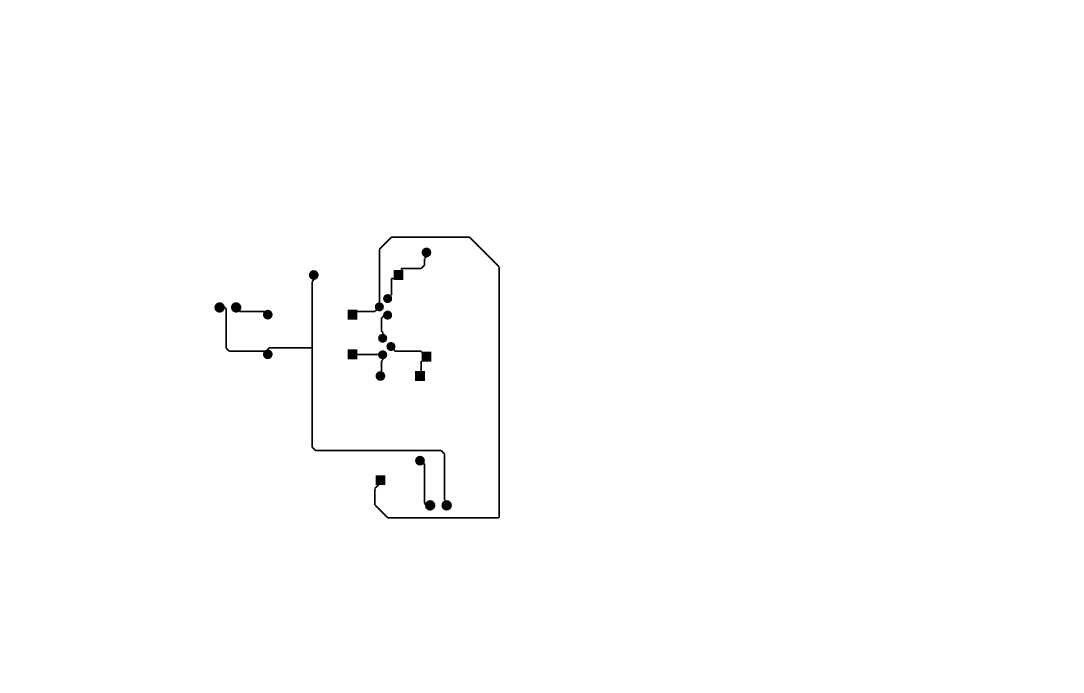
# Model space of a CAD drawing. Extents: x 0 to 13284, y 0 to 3969.
# Drawn here: x 0 to 6299, y 0 to 3937 of the extents above; entities that cross this region are included whole.
import ezdxf

# ---------------------------------------------------------------- set-up
doc = ezdxf.new("R2010")
doc.units = 0
for name, color, linetype in [('BOARD_OUTLINE', 2, 'CONTINUOUS'), ('COPPER_BOTTOM', 1, 'CONTINUOUS'), ('COPPER_TOP', 3, 'CONTINUOUS'), ('DRILL', 255, 'CONTINUOUS'), ('DRILL_SYMBOLS', 255, 'CONTINUOUS')]:
    doc.layers.add(name, color=color, linetype=linetype)

msp = doc.modelspace()

# ---------------------------------------------------------------- hatches: boundary and pattern name
at = {"layer": 'COPPER_BOTTOM'}
h = msp.add_hatch(color=256, dxfattribs=at)
edge = h.paths.add_edge_path()
edge.add_arc((2451.338583, 2537.119449), 29.527559, 0, 360)
edge = h.paths.add_edge_path()
edge.add_arc((2451.338583, 2537.119449), 17.716535, 0, 360)
h = msp.add_hatch(color=256, dxfattribs=at)
edge = h.paths.add_edge_path()
edge.add_arc((1770.385827, 2400.759724), 29.527559, 0, 360)
edge = h.paths.add_edge_path()
edge.add_arc((1770.385827, 2400.759724), 17.716535, 0, 360)
h = msp.add_hatch(color=256, dxfattribs=at)
edge = h.paths.add_edge_path()
edge.add_arc((2282.19685, 2400.759724), 29.527559, 0, 360)
edge = h.paths.add_edge_path()
edge.add_arc((2282.19685, 2400.759724), 17.716535, 0, 360)
h = msp.add_hatch(color=256, dxfattribs=at)
edge = h.paths.add_edge_path()
edge.add_arc((2216.724409, 2258.170551), 27.5, 0, 360)
edge = h.paths.add_edge_path()
edge.add_arc((2216.724409, 2258.170551), 20, 0, 360)
h = msp.add_hatch(color=256, dxfattribs=at)
edge = h.paths.add_edge_path()
edge.add_arc((1201.193819, 2204.50126), 31.67, 0, 360)
edge = h.paths.add_edge_path()
edge.add_arc((1201.193819, 2204.50126), 17.5, 0, 360)
h = msp.add_hatch(color=256, dxfattribs=at)
edge = h.paths.add_edge_path()
edge.add_arc((1301.193819, 2204.50126), 31.67, 0, 360)
edge = h.paths.add_edge_path()
edge.add_arc((1301.193819, 2204.50126), 17.5, 0, 360)
h = msp.add_hatch(color=256, dxfattribs=at)
edge = h.paths.add_edge_path()
edge.add_arc((2166.724409, 2208.170551), 27.5, 0, 360)
edge = h.paths.add_edge_path()
edge.add_arc((2166.724409, 2208.170551), 20, 0, 360)
h = msp.add_hatch(color=256, dxfattribs=at)
edge = h.paths.add_edge_path()
edge.add_arc((1492.385827, 2161.09311), 29.527559, 0, 360)
edge = h.paths.add_edge_path()
edge.add_arc((1492.385827, 2161.09311), 17.716535, 0, 360)
h = msp.add_hatch(color=256, dxfattribs=at)
edge = h.paths.add_edge_path()
edge.add_arc((2004.19685, 2161.09311), 29.527559, 0, 360)
edge = h.paths.add_edge_path()
edge.add_arc((2004.19685, 2161.09311), 17.716535, 0, 360)
h = msp.add_hatch(color=256, dxfattribs=at)
edge = h.paths.add_edge_path()
edge.add_arc((2216.724409, 2158.170551), 27.5, 0, 360)
edge = h.paths.add_edge_path()
edge.add_arc((2216.724409, 2158.170551), 20, 0, 360)
h = msp.add_hatch(color=256, dxfattribs=at)
edge = h.paths.add_edge_path()
edge.add_arc((2186.724409, 2018.503937), 27.5, 0, 360)
edge = h.paths.add_edge_path()
edge.add_arc((2186.724409, 2018.503937), 20, 0, 360)
h = msp.add_hatch(color=256, dxfattribs=at)
edge = h.paths.add_edge_path()
edge.add_arc((2236.724409, 1968.503937), 27.5, 0, 360)
edge = h.paths.add_edge_path()
edge.add_arc((2236.724409, 1968.503937), 20, 0, 360)
h = msp.add_hatch(color=256, dxfattribs=at)
edge = h.paths.add_edge_path()
edge.add_arc((1492.385827, 1921.426496), 29.527559, 0, 360)
edge = h.paths.add_edge_path()
edge.add_arc((1492.385827, 1921.426496), 17.716535, 0, 360)
h = msp.add_hatch(color=256, dxfattribs=at)
edge = h.paths.add_edge_path()
edge.add_arc((2004.19685, 1921.426496), 29.527559, 0, 360)
edge = h.paths.add_edge_path()
edge.add_arc((2004.19685, 1921.426496), 17.716535, 0, 360)
h = msp.add_hatch(color=256, dxfattribs=at)
edge = h.paths.add_edge_path()
edge.add_arc((2186.724409, 1918.503937), 27.5, 0, 360)
edge = h.paths.add_edge_path()
edge.add_arc((2186.724409, 1918.503937), 20, 0, 360)
h = msp.add_hatch(color=256, dxfattribs=at)
edge = h.paths.add_edge_path()
edge.add_arc((2451.338583, 1907.198189), 29.527559, 0, 360)
edge = h.paths.add_edge_path()
edge.add_arc((2451.338583, 1907.198189), 17.716535, 0, 360)
h = msp.add_hatch(color=256, dxfattribs=at)
edge = h.paths.add_edge_path()
edge.add_arc((2173.338583, 1790.143071), 29.527559, 0, 360)
edge = h.paths.add_edge_path()
edge.add_arc((2173.338583, 1790.143071), 17.716535, 0, 360)
h = msp.add_hatch(color=256, dxfattribs=at)
edge = h.paths.add_edge_path()
edge.add_arc((2412.299213, 1790.143071), 29.527559, 0, 360)
edge = h.paths.add_edge_path()
edge.add_arc((2412.299213, 1790.143071), 17.716535, 0, 360)
h = msp.add_hatch(color=256, dxfattribs=at)
edge = h.paths.add_edge_path()
edge.add_arc((2412.299213, 1278.332047), 29.527559, 0, 360)
edge = h.paths.add_edge_path()
edge.add_arc((2412.299213, 1278.332047), 17.716535, 0, 360)
h = msp.add_hatch(color=256, dxfattribs=at)
edge = h.paths.add_edge_path()
edge.add_arc((2173.338583, 1160.221811), 29.527559, 0, 360)
edge = h.paths.add_edge_path()
edge.add_arc((2173.338583, 1160.221811), 17.716535, 0, 360)
h = msp.add_hatch(color=256, dxfattribs=at)
edge = h.paths.add_edge_path()
edge.add_arc((2473.388858, 1008.304528), 31.67, 0, 360)
edge = h.paths.add_edge_path()
edge.add_arc((2473.388858, 1008.304528), 17.5, 0, 360)
h = msp.add_hatch(color=256, dxfattribs=at)
edge = h.paths.add_edge_path()
edge.add_arc((2573.388858, 1008.304528), 31.67, 0, 360)
edge = h.paths.add_edge_path()
edge.add_arc((2573.388858, 1008.304528), 17.5, 0, 360)
at = {"layer": 'COPPER_TOP'}
h = msp.add_hatch(color=256, dxfattribs=at)
edge = h.paths.add_edge_path()
edge.add_arc((2451.338583, 2537.119449), 29.527559, 0, 360)
edge = h.paths.add_edge_path()
edge.add_arc((2451.338583, 2537.119449), 17.716535, 0, 360)
h = msp.add_hatch(color=256, dxfattribs=at)
edge = h.paths.add_edge_path()
edge.add_arc((1770.385827, 2400.759724), 29.527559, 0, 360)
edge = h.paths.add_edge_path()
edge.add_arc((1770.385827, 2400.759724), 17.716535, 0, 360)
h = msp.add_hatch(color=256, dxfattribs=at)
h.paths.add_polyline_path([(2252.669291, 2371.232165), (2252.669291, 2430.287283), (2311.724409, 2430.287283), (2311.724409, 2371.232165)])
edge = h.paths.add_edge_path()
edge.add_arc((2282.19685, 2400.759724), 17.716535, 0, 360)
h = msp.add_hatch(color=256, dxfattribs=at)
edge = h.paths.add_edge_path()
edge.add_arc((2216.724409, 2258.170551), 27.5, 0, 360)
edge = h.paths.add_edge_path()
edge.add_arc((2216.724409, 2258.170551), 20, 0, 360)
h = msp.add_hatch(color=256, dxfattribs=at)
edge = h.paths.add_edge_path()
edge.add_arc((1201.193819, 2204.50126), 31.67, 0, 360)
edge = h.paths.add_edge_path()
edge.add_arc((1201.193819, 2204.50126), 17.5, 0, 360)
h = msp.add_hatch(color=256, dxfattribs=at)
edge = h.paths.add_edge_path()
edge.add_arc((1301.193819, 2204.50126), 31.67, 0, 360)
edge = h.paths.add_edge_path()
edge.add_arc((1301.193819, 2204.50126), 17.5, 0, 360)
h = msp.add_hatch(color=256, dxfattribs=at)
edge = h.paths.add_edge_path()
edge.add_arc((2166.724409, 2208.170551), 27.5, 0, 360)
edge = h.paths.add_edge_path()
edge.add_arc((2166.724409, 2208.170551), 20, 0, 360)
h = msp.add_hatch(color=256, dxfattribs=at)
edge = h.paths.add_edge_path()
edge.add_arc((1492.385827, 2161.09311), 29.527559, 0, 360)
edge = h.paths.add_edge_path()
edge.add_arc((1492.385827, 2161.09311), 17.716535, 0, 360)
h = msp.add_hatch(color=256, dxfattribs=at)
h.paths.add_polyline_path([(1974.669291, 2131.565551), (1974.669291, 2190.620669), (2033.724409, 2190.620669), (2033.724409, 2131.565551)])
edge = h.paths.add_edge_path()
edge.add_arc((2004.19685, 2161.09311), 17.716535, 0, 360)
h = msp.add_hatch(color=256, dxfattribs=at)
edge = h.paths.add_edge_path()
edge.add_arc((2216.724409, 2158.170551), 27.5, 0, 360)
edge = h.paths.add_edge_path()
edge.add_arc((2216.724409, 2158.170551), 20, 0, 360)
h = msp.add_hatch(color=256, dxfattribs=at)
edge = h.paths.add_edge_path()
edge.add_arc((2186.724409, 2018.503937), 27.5, 0, 360)
edge = h.paths.add_edge_path()
edge.add_arc((2186.724409, 2018.503937), 20, 0, 360)
h = msp.add_hatch(color=256, dxfattribs=at)
edge = h.paths.add_edge_path()
edge.add_arc((2236.724409, 1968.503937), 27.5, 0, 360)
edge = h.paths.add_edge_path()
edge.add_arc((2236.724409, 1968.503937), 20, 0, 360)
h = msp.add_hatch(color=256, dxfattribs=at)
edge = h.paths.add_edge_path()
edge.add_arc((1492.385827, 1921.426496), 29.527559, 0, 360)
edge = h.paths.add_edge_path()
edge.add_arc((1492.385827, 1921.426496), 17.716535, 0, 360)
h = msp.add_hatch(color=256, dxfattribs=at)
h.paths.add_polyline_path([(1974.669291, 1891.898937), (1974.669291, 1950.954055), (2033.724409, 1950.954055), (2033.724409, 1891.898937)])
edge = h.paths.add_edge_path()
edge.add_arc((2004.19685, 1921.426496), 17.716535, 0, 360)
h = msp.add_hatch(color=256, dxfattribs=at)
edge = h.paths.add_edge_path()
edge.add_arc((2186.724409, 1918.503937), 27.5, 0, 360)
edge = h.paths.add_edge_path()
edge.add_arc((2186.724409, 1918.503937), 20, 0, 360)
h = msp.add_hatch(color=256, dxfattribs=at)
h.paths.add_polyline_path([(2480.866142, 1877.67063), (2421.811024, 1877.67063), (2421.811024, 1936.725748), (2480.866142, 1936.725748)])
edge = h.paths.add_edge_path()
edge.add_arc((2451.338583, 1907.198189), 17.716535, 0, 360)
h = msp.add_hatch(color=256, dxfattribs=at)
edge = h.paths.add_edge_path()
edge.add_arc((2173.338583, 1790.143071), 29.527559, 0, 360)
edge = h.paths.add_edge_path()
edge.add_arc((2173.338583, 1790.143071), 17.716535, 0, 360)
h = msp.add_hatch(color=256, dxfattribs=at)
h.paths.add_polyline_path([(2382.771654, 1819.67063), (2441.826772, 1819.67063), (2441.826772, 1760.615512), (2382.771654, 1760.615512)])
edge = h.paths.add_edge_path()
edge.add_arc((2412.299213, 1790.143071), 17.716535, 0, 360)
h = msp.add_hatch(color=256, dxfattribs=at)
edge = h.paths.add_edge_path()
edge.add_arc((2412.299213, 1278.332047), 29.527559, 0, 360)
edge = h.paths.add_edge_path()
edge.add_arc((2412.299213, 1278.332047), 17.716535, 0, 360)
h = msp.add_hatch(color=256, dxfattribs=at)
h.paths.add_polyline_path([(2202.866142, 1130.694252), (2143.811024, 1130.694252), (2143.811024, 1189.74937), (2202.866142, 1189.74937)])
edge = h.paths.add_edge_path()
edge.add_arc((2173.338583, 1160.221811), 17.716535, 0, 360)
h = msp.add_hatch(color=256, dxfattribs=at)
edge = h.paths.add_edge_path()
edge.add_arc((2473.388858, 1008.304528), 31.67, 0, 360)
edge = h.paths.add_edge_path()
edge.add_arc((2473.388858, 1008.304528), 17.5, 0, 360)
h = msp.add_hatch(color=256, dxfattribs=at)
edge = h.paths.add_edge_path()
edge.add_arc((2573.388858, 1008.304528), 31.67, 0, 360)
edge = h.paths.add_edge_path()
edge.add_arc((2573.388858, 1008.304528), 17.5, 0, 360)
at = {"layer": 'DRILL'}
h = msp.add_hatch(color=255, dxfattribs=at)
edge = h.paths.add_edge_path()
edge.add_arc((2451.338583, 2537.119449), 17.716535, 0, 360)
h = msp.add_hatch(color=255, dxfattribs=at)
edge = h.paths.add_edge_path()
edge.add_arc((1770.385827, 2400.759724), 17.716535, 0, 360)
h = msp.add_hatch(color=255, dxfattribs=at)
edge = h.paths.add_edge_path()
edge.add_arc((2282.19685, 2400.759724), 17.716535, 0, 360)
h = msp.add_hatch(color=255, dxfattribs=at)
edge = h.paths.add_edge_path()
edge.add_arc((2216.724409, 2258.170551), 20, 0, 360)
h = msp.add_hatch(color=255, dxfattribs=at)
edge = h.paths.add_edge_path()
edge.add_arc((1201.193819, 2204.50126), 17.5, 0, 360)
h = msp.add_hatch(color=255, dxfattribs=at)
edge = h.paths.add_edge_path()
edge.add_arc((1301.193819, 2204.50126), 17.5, 0, 360)
h = msp.add_hatch(color=255, dxfattribs=at)
edge = h.paths.add_edge_path()
edge.add_arc((2166.724409, 2208.170551), 20, 0, 360)
h = msp.add_hatch(color=255, dxfattribs=at)
edge = h.paths.add_edge_path()
edge.add_arc((1492.385827, 2161.09311), 17.716535, 0, 360)
h = msp.add_hatch(color=255, dxfattribs=at)
edge = h.paths.add_edge_path()
edge.add_arc((2004.19685, 2161.09311), 17.716535, 0, 360)
h = msp.add_hatch(color=255, dxfattribs=at)
edge = h.paths.add_edge_path()
edge.add_arc((2216.724409, 2158.170551), 20, 0, 360)
h = msp.add_hatch(color=255, dxfattribs=at)
edge = h.paths.add_edge_path()
edge.add_arc((2186.724409, 2018.503937), 20, 0, 360)
h = msp.add_hatch(color=255, dxfattribs=at)
edge = h.paths.add_edge_path()
edge.add_arc((2236.724409, 1968.503937), 20, 0, 360)
h = msp.add_hatch(color=255, dxfattribs=at)
edge = h.paths.add_edge_path()
edge.add_arc((1492.385827, 1921.426496), 17.716535, 0, 360)
h = msp.add_hatch(color=255, dxfattribs=at)
edge = h.paths.add_edge_path()
edge.add_arc((2004.19685, 1921.426496), 17.716535, 0, 360)
h = msp.add_hatch(color=255, dxfattribs=at)
edge = h.paths.add_edge_path()
edge.add_arc((2186.724409, 1918.503937), 20, 0, 360)
h = msp.add_hatch(color=255, dxfattribs=at)
edge = h.paths.add_edge_path()
edge.add_arc((2451.338583, 1907.198189), 17.716535, 0, 360)
h = msp.add_hatch(color=255, dxfattribs=at)
edge = h.paths.add_edge_path()
edge.add_arc((2173.338583, 1790.143071), 17.716535, 0, 360)
h = msp.add_hatch(color=255, dxfattribs=at)
edge = h.paths.add_edge_path()
edge.add_arc((2412.299213, 1790.143071), 17.716535, 0, 360)
h = msp.add_hatch(color=255, dxfattribs=at)
edge = h.paths.add_edge_path()
edge.add_arc((2412.299213, 1278.332047), 17.716535, 0, 360)
h = msp.add_hatch(color=255, dxfattribs=at)
edge = h.paths.add_edge_path()
edge.add_arc((2173.338583, 1160.221811), 17.716535, 0, 360)
h = msp.add_hatch(color=255, dxfattribs=at)
edge = h.paths.add_edge_path()
edge.add_arc((2473.388858, 1008.304528), 17.5, 0, 360)
h = msp.add_hatch(color=255, dxfattribs=at)
edge = h.paths.add_edge_path()
edge.add_arc((2573.388858, 1008.304528), 17.5, 0, 360)

# ---------------------------------------------------------------- linework, layer by layer
at = {"layer": 'BOARD_OUTLINE', "color": 2, "const_width": 0.000039}
for points in [[(6299.212598, 3937.007874), (0, 3937.007874)], [(0, 3937.007874), (0, 0)], [(6299.212598, 0), (6299.212598, 3937.007874)], [(0, 0), (6299.212598, 0)]]:
    msp.add_lwpolyline(points, dxfattribs=at)
at = {"layer": 'COPPER_TOP', "color": 3, "const_width": 10}
for points in [[(2166.724409, 2556.724409), (2240, 2630)], [(2240, 2630), (2710, 2630)], [(2710, 2630), (2890, 2450)], [(2166.724409, 2208.170551), (2166.724409, 2556.724409)], [(2451.338583, 2537.119449), (2451.338583, 2511.338583)], [(2440, 2460), (2420, 2440)], [(2451.338583, 2511.338583), (2440, 2500)], [(2440, 2500), (2440, 2460)], [(1770.385827, 2400.759724), (1770.385827, 2370.385827)], [(2282.19685, 2400.759724), (2282.19685, 2380)], [(2300, 2400.759724), (2282.19685, 2400.759724)], [(2420, 2440), (2300, 2440)], [(2300, 2440), (2300, 2400.759724)], [(2890, 2450), (2890, 933.219803)], [(1770.385827, 2370.385827), (1760, 2360)], [(1760, 2360), (1760, 1960)], [(2282.19685, 2380), (2240, 2380)], [(2240, 2380), (2240, 2280)], [(2238.553858, 2280), (2216.724409, 2258.170551)], [(2240, 2280), (2238.553858, 2280)], [(1235.49874, 2204.50126), (1201.193819, 2204.50126)], [(1240, 2200), (1235.49874, 2204.50126)], [(1240, 1960), (1240, 2200)], [(1320, 2185.695079), (1301.193819, 2204.50126)], [(2166.724409, 2208.170551), (2140, 2181.446142)], [(1320, 2180), (1320, 2185.695079)], [(1473.478937, 2180), (1320, 2180)], [(1492.385827, 2161.09311), (1473.478937, 2180)], [(2140, 2180), (2004.19685, 2180)], [(2004.19685, 2180), (2004.19685, 2161.09311)], [(2140, 2181.446142), (2140, 2180)], [(2198.170551, 2158.170551), (2180, 2140)], [(2180, 2140), (2180, 2060)], [(2216.724409, 2158.170551), (2198.170551, 2158.170551)], [(2180, 2060), (2186.724409, 2053.275591)], [(2186.724409, 2053.275591), (2186.724409, 2018.503937)], [(1260, 1940), (1240, 1960)], [(1500, 1960), (1492.385827, 1952.385827)], [(1492.385827, 1952.385827), (1492.385827, 1921.426496)], [(1760, 1960), (1500, 1960)], [(1760, 1360), (1760, 1960)], [(2260, 1945.228346), (2236.724409, 1968.503937)], [(1473.812323, 1940), (1260, 1940)], [(1492.385827, 1921.426496), (1473.812323, 1940)], [(2004.19685, 1920), (2004.19685, 1921.426496)], [(2160, 1920), (2004.19685, 1920)], [(2161.496063, 1918.503937), (2160, 1920)], [(2186.724409, 1918.503937), (2161.496063, 1918.503937)], [(2186.724409, 1886.724409), (2180, 1880)], [(2186.724409, 1918.503937), (2186.724409, 1886.724409)], [(2260, 1940), (2260, 1945.228346)], [(2420, 1940), (2260, 1940)], [(2420, 1938.536772), (2420, 1940)], [(2451.338583, 1907.198189), (2420, 1938.536772)], [(2451.338583, 1907.198189), (2424.140394, 1880)], [(2180, 1880), (2180, 1820)], [(2424.140394, 1880), (2420, 1880)], [(2420, 1880), (2420, 1790.143071)], [(2180, 1820), (2173.338583, 1813.338583)], [(2173.338583, 1813.338583), (2173.338583, 1790.143071)], [(2420, 1790.143071), (2412.299213, 1790.143071)], [(1780, 1340), (1760, 1360)], [(2540, 1340), (1780, 1340)], [(2560, 1320), (2540, 1340)], [(2560, 1040), (2560, 1320)], [(2430.63126, 1260), (2412.299213, 1278.332047)], [(2440, 1260), (2430.63126, 1260)], [(2440, 1020), (2440, 1260)], [(2140, 1110), (2170, 1140)], [(2170, 1140), (2170, 1158.441614)], [(2140, 1010), (2140, 1110)], [(2216.780197, 933.219803), (2140, 1010)], [(2451.695472, 1008.304528), (2440, 1020)], [(2473.388858, 1008.304528), (2451.695472, 1008.304528)], [(2573.388858, 1026.611142), (2560, 1040)], [(2573.388858, 1008.304528), (2573.388858, 1026.611142)], [(2890, 933.219803), (2216.780197, 933.219803)]]:
    msp.add_lwpolyline(points, dxfattribs=at)
at = {"layer": 'DRILL', "color": 255}
for centre, radius in [((2451.338583, 2537.119449), 17.716535), ((1770.385827, 2400.759724), 17.716535), ((2282.19685, 2400.759724), 17.716535), ((2216.724409, 2258.170551), 20), ((1201.193819, 2204.50126), 17.5), ((1301.193819, 2204.50126), 17.5), ((2166.724409, 2208.170551), 20), ((1492.385827, 2161.09311), 17.716535), ((2004.19685, 2161.09311), 17.716535), ((2216.724409, 2158.170551), 20), ((2186.724409, 2018.503937), 20), ((2236.724409, 1968.503937), 20), ((1492.385827, 1921.426496), 17.716535), ((2004.19685, 1921.426496), 17.716535), ((2186.724409, 1918.503937), 20), ((2451.338583, 1907.198189), 17.716535), ((2173.338583, 1790.143071), 17.716535), ((2412.299213, 1790.143071), 17.716535), ((2412.299213, 1278.332047), 17.716535), ((2173.338583, 1160.221811), 17.716535), ((2473.388858, 1008.304528), 17.5), ((2573.388858, 1008.304528), 17.5)]:
    msp.add_circle(centre, radius, dxfattribs=at)
at = {"layer": 'DRILL_SYMBOLS', "color": 7}
for points, const_width in [([(2202.582283, 2244.028425), (2230.866535, 2272.312677)], 3.937008), ([(2202.582283, 2272.312677), (2230.866535, 2244.028425)], 3.937008), ([(1201.193819, 2187.00126), (1201.193819, 2222.00126)], 0.393701), ([(1301.193819, 2187.00126), (1301.193819, 2222.00126)], 0.393701), ([(2152.582283, 2222.312677), (2180.866535, 2194.028425)], 3.937008), ([(2152.582283, 2194.028425), (2180.866535, 2222.312677)], 3.937008), ([(1183.693819, 2204.50126), (1218.693819, 2204.50126)], 0.393701), ([(1283.693819, 2204.50126), (1318.693819, 2204.50126)], 0.393701), ([(2202.582283, 2172.312677), (2230.866535, 2144.028425)], 3.937008), ([(2202.582283, 2144.028425), (2230.866535, 2172.312677)], 3.937008), ([(2172.582283, 2032.646063), (2200.866535, 2004.361811)], 3.937008), ([(2172.582283, 2004.361811), (2200.866535, 2032.646063)], 3.937008), ([(2222.582283, 1954.361811), (2250.866535, 1982.646063)], 3.937008), ([(2222.582283, 1982.646063), (2250.866535, 1954.361811)], 3.937008), ([(2172.582283, 1904.361811), (2200.866535, 1932.646063)], 3.937008), ([(2172.582283, 1932.646063), (2200.866535, 1904.361811)], 3.937008), ([(2455.888858, 1008.304528), (2490.888858, 1008.304528)], 0.393701), ([(2473.388858, 990.804528), (2473.388858, 1025.804528)], 0.393701), ([(2555.888858, 1008.304528), (2590.888858, 1008.304528)], 0.393701), ([(2573.388858, 990.804528), (2573.388858, 1025.804528)], 0.393701)]:
    msp.add_lwpolyline(points, dxfattribs=dict(at, const_width=const_width))
for centre in [(2451.338583, 2537.119449), (1770.385827, 2400.759724), (2282.19685, 2400.759724), (1492.385827, 2161.09311), (2004.19685, 2161.09311), (1492.385827, 1921.426496), (2004.19685, 1921.426496), (2451.338583, 1907.198189), (2173.338583, 1790.143071), (2412.299213, 1790.143071), (2412.299213, 1278.332047), (2173.338583, 1160.221811)]:
    msp.add_circle(centre, 17.913386, dxfattribs=at)

doc.saveas('drawing.dxf')
